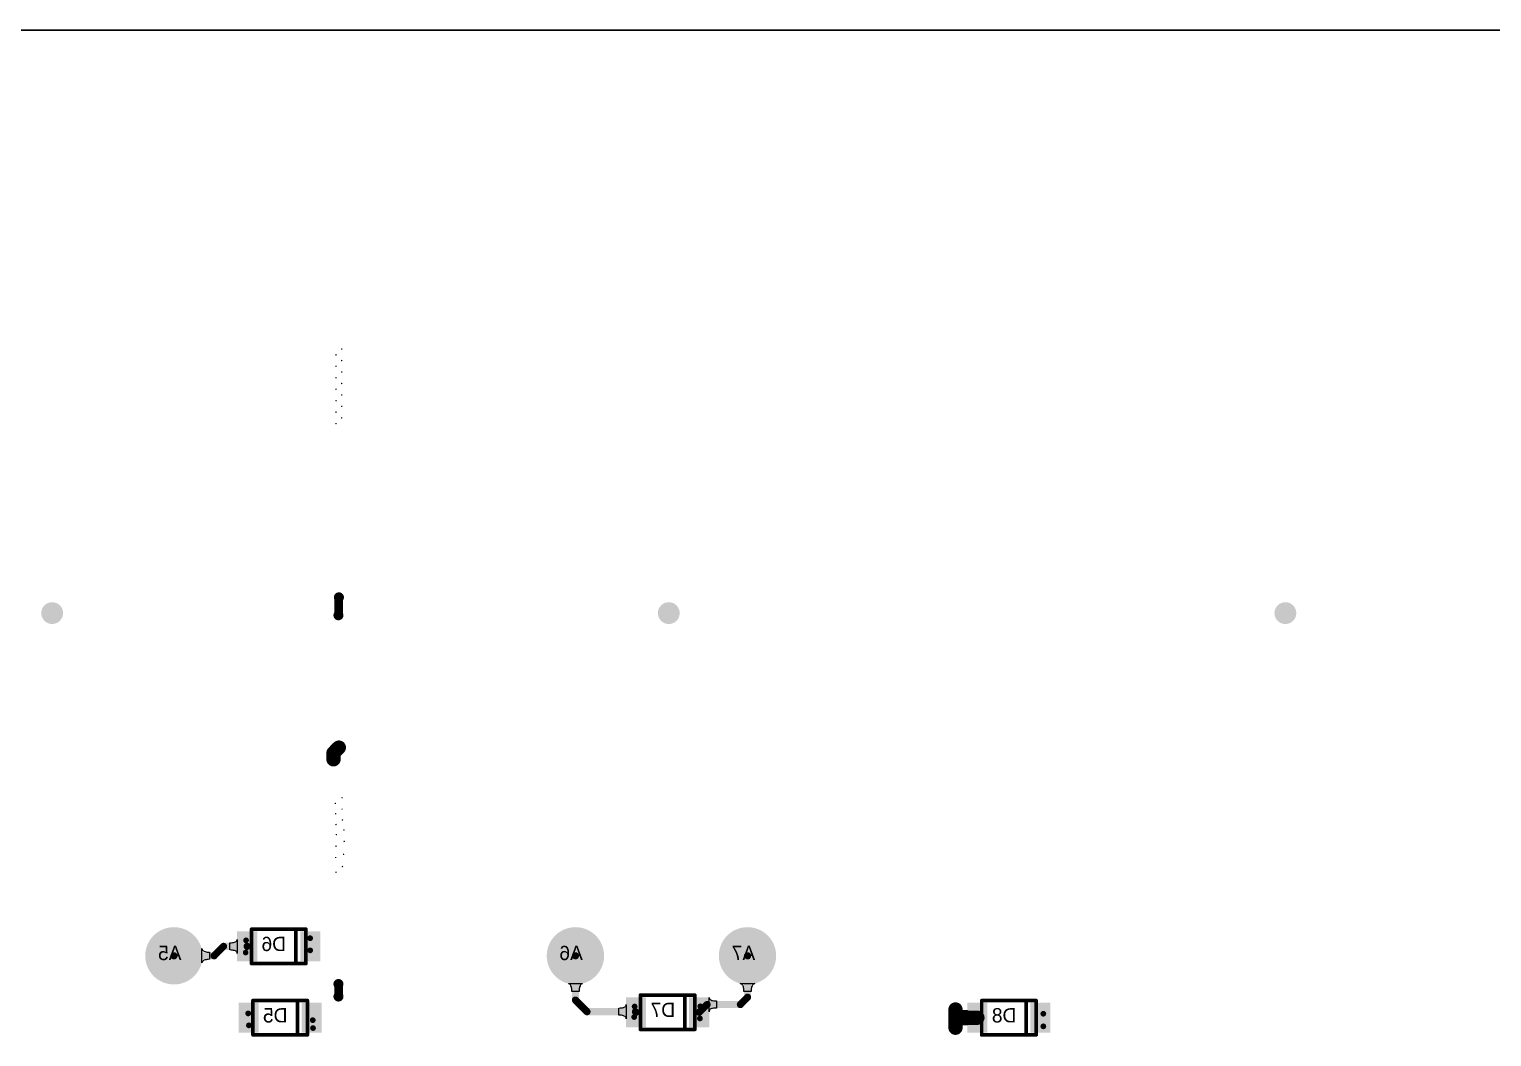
# Model space of a CAD drawing. Header units: millimetres. Extents: x 225 to 632, y 90 to 298.
# Drawn here: x 427.6 to 529.6, y 227.5 to 297.8 of the extents above; entities that cross this region are included whole.
import ezdxf

# ---------------------------------------------------------------- set-up
doc = ezdxf.new("R2010")
doc.units = ezdxf.units.MM
for name, color, linetype in [('BottomLayer', 5, 'Continuous'), ('BottomOverlay', 54, 'Continuous'), ('Mechanical4', 56, 'Continuous'), ('ViaHoleLayer', 16, 'Continuous')]:
    doc.layers.add(name, color=color, linetype=linetype)

# ---------------------------------------------------------------- blocks, each defined once
blk = doc.blocks.new('_____________4_______________B_12')
at = {"layer": 'BottomLayer', "const_width": 2}
blk.add_lwpolyline([(-1, 0, 1), (1, 0, 1)], format="xyb", close=True, dxfattribs=at)
blk = doc.blocks.new('_____________4_______________B_13')
at = {"layer": 'BottomLayer', "const_width": 2}
blk.add_lwpolyline([(-1, 0, 1), (1, 0, 1)], format="xyb", close=True, dxfattribs=at)
blk = doc.blocks.new('_____________4_______________B_14')
at = {"layer": 'BottomLayer', "const_width": 2}
blk.add_lwpolyline([(-1, 0, 1), (1, 0, 1)], format="xyb", close=True, dxfattribs=at)
blk = doc.blocks.new('TM___P2_F2_B_B_64')
at = {"layer": 'BottomLayer'}
for points in [[(-2.9, -1.05), (-1.5, -1.05), (-2.9, 1.05), (-1.5, 1.05)], [(1.5, -1.05), (2.9, -1.05), (1.5, 1.05), (2.9, 1.05)]]:
    blk.add_solid(points, dxfattribs=at)
at = {"layer": 'BottomOverlay', "const_width": 0.254}
for points in [[(-1.9, -1.2), (-1.9, 1.2)], [(-1.9, 1.2), (1.9, 1.2)], [(1.2, -1.2), (1.2, 1.2)], [(1.9, -1.2), (1.9, 1.2)], [(-1.9, -1.2), (1.9, -1.2)]]:
    blk.add_lwpolyline(points, dxfattribs=at)
at = {"layer": 'BottomOverlay', "const_width": 0.127}
for points in [[(-1.96, 1.2, 1), (-1.84, 1.2, 1)], [(-1.96, 1.2, 1), (-1.84, 1.2, 1)], [(1.14, 1.2, 1), (1.26, 1.2, 1)], [(1.84, 1.2, 1), (1.96, 1.2, 1)], [(1.84, 1.2, 1), (1.96, 1.2, 1)], [(-1.96, -1.2, 1), (-1.84, -1.2, 1)], [(-1.96, -1.2, 1), (-1.84, -1.2, 1)], [(1.14, -1.2, 1), (1.26, -1.2, 1)], [(1.84, -1.2, 1), (1.96, -1.2, 1)], [(1.84, -1.2, 1), (1.96, -1.2, 1)]]:
    blk.add_lwpolyline(points, format="xyb", close=True, dxfattribs=at)
blk = doc.blocks.new('TM___P2_F2_B_B_66')
at = {"layer": 'BottomLayer'}
for points in [[(-2.9, -1.05), (-1.5, -1.05), (-2.9, 1.05), (-1.5, 1.05)], [(1.5, -1.05), (2.9, -1.05), (1.5, 1.05), (2.9, 1.05)]]:
    blk.add_solid(points, dxfattribs=at)
at = {"layer": 'BottomOverlay', "const_width": 0.254}
for points in [[(-1.9, -1.2), (-1.9, 1.2)], [(-1.9, 1.2), (1.9, 1.2)], [(1.2, -1.2), (1.2, 1.2)], [(1.9, -1.2), (1.9, 1.2)], [(-1.9, -1.2), (1.9, -1.2)]]:
    blk.add_lwpolyline(points, dxfattribs=at)
at = {"layer": 'BottomOverlay', "const_width": 0.127}
for points in [[(-1.96, 1.2, 1), (-1.84, 1.2, 1)], [(-1.96, 1.2, 1), (-1.84, 1.2, 1)], [(1.14, 1.2, 1), (1.26, 1.2, 1)], [(1.84, 1.2, 1), (1.96, 1.2, 1)], [(1.84, 1.2, 1), (1.96, 1.2, 1)], [(-1.96, -1.2, 1), (-1.84, -1.2, 1)], [(-1.96, -1.2, 1), (-1.84, -1.2, 1)], [(1.14, -1.2, 1), (1.26, -1.2, 1)], [(1.84, -1.2, 1), (1.96, -1.2, 1)], [(1.84, -1.2, 1), (1.96, -1.2, 1)]]:
    blk.add_lwpolyline(points, format="xyb", close=True, dxfattribs=at)
blk = doc.blocks.new('TM___P2_F2_B_B_68')
at = {"layer": 'BottomLayer'}
for points in [[(-2.9, -1.05), (-1.5, -1.05), (-2.9, 1.05), (-1.5, 1.05)], [(1.5, -1.05), (2.9, -1.05), (1.5, 1.05), (2.9, 1.05)]]:
    blk.add_solid(points, dxfattribs=at)
at = {"layer": 'BottomOverlay', "const_width": 0.254}
for points in [[(-1.9, -1.2), (-1.9, 1.2)], [(-1.9, 1.2), (1.9, 1.2)], [(1.2, -1.2), (1.2, 1.2)], [(1.9, -1.2), (1.9, 1.2)], [(-1.9, -1.2), (1.9, -1.2)]]:
    blk.add_lwpolyline(points, dxfattribs=at)
at = {"layer": 'BottomOverlay', "const_width": 0.127}
for points in [[(-1.96, 1.2, 1), (-1.84, 1.2, 1)], [(-1.96, 1.2, 1), (-1.84, 1.2, 1)], [(1.14, 1.2, 1), (1.26, 1.2, 1)], [(1.84, 1.2, 1), (1.96, 1.2, 1)], [(1.84, 1.2, 1), (1.96, 1.2, 1)], [(-1.96, -1.2, 1), (-1.84, -1.2, 1)], [(-1.96, -1.2, 1), (-1.84, -1.2, 1)], [(1.14, -1.2, 1), (1.26, -1.2, 1)], [(1.84, -1.2, 1), (1.96, -1.2, 1)], [(1.84, -1.2, 1), (1.96, -1.2, 1)]]:
    blk.add_lwpolyline(points, format="xyb", close=True, dxfattribs=at)
blk = doc.blocks.new('TM___P2_F2_B_B_70')
at = {"layer": 'BottomLayer'}
for points in [[(-2.9, -1.05), (-1.5, -1.05), (-2.9, 1.05), (-1.5, 1.05)], [(1.5, -1.05), (2.9, -1.05), (1.5, 1.05), (2.9, 1.05)]]:
    blk.add_solid(points, dxfattribs=at)
at = {"layer": 'BottomOverlay', "const_width": 0.254}
for points in [[(-1.9, -1.2), (-1.9, 1.2)], [(-1.9, 1.2), (1.9, 1.2)], [(1.2, -1.2), (1.2, 1.2)], [(1.9, -1.2), (1.9, 1.2)], [(-1.9, -1.2), (1.9, -1.2)]]:
    blk.add_lwpolyline(points, dxfattribs=at)
at = {"layer": 'BottomOverlay', "const_width": 0.127}
for points in [[(-1.96, 1.2, 1), (-1.84, 1.2, 1)], [(-1.96, 1.2, 1), (-1.84, 1.2, 1)], [(1.14, 1.2, 1), (1.26, 1.2, 1)], [(1.84, 1.2, 1), (1.96, 1.2, 1)], [(1.84, 1.2, 1), (1.96, 1.2, 1)], [(-1.96, -1.2, 1), (-1.84, -1.2, 1)], [(-1.96, -1.2, 1), (-1.84, -1.2, 1)], [(1.14, -1.2, 1), (1.26, -1.2, 1)], [(1.84, -1.2, 1), (1.96, -1.2, 1)], [(1.84, -1.2, 1), (1.96, -1.2, 1)]]:
    blk.add_lwpolyline(points, format="xyb", close=True, dxfattribs=at)
blk = doc.blocks.new('CESI_B7023293_86')
at = {"layer": 'BottomLayer', "const_width": 0.762}
blk.add_lwpolyline([(39.62, 18.5, 1), (40.38, 18.5, 1)], format="xyb", close=True, dxfattribs=at)
blk = doc.blocks.new('CESI_B7023293_90')
at = {"layer": 'BottomLayer', "const_width": 0.762}
blk.add_lwpolyline([(39.62, 18.5, 1), (40.38, 18.5, 1)], format="xyb", close=True, dxfattribs=at)
blk = doc.blocks.new('CESI_B7023293_92')
at = {"layer": 'BottomLayer', "const_width": 0.762}
blk.add_lwpolyline([(39.62, 18.5, 1), (40.38, 18.5, 1)], format="xyb", close=True, dxfattribs=at)

msp = doc.modelspace()

# ---------------------------------------------------------------- linework, layer by layer
at = {"layer": 'BottomLayer'}
for p, q in [((439.61, 232.68), (439.61, 233.67)), ((439.61, 233.67), (439.63, 233.63)), ((439.63, 233.63), (439.65, 233.58)), ((439.65, 233.58), (439.69, 233.55)), ((441.58, 233.58), (441.58, 234.08)), ((441.58, 234.08), (441.67, 234.08)), ((441.67, 233.57), (441.58, 233.58)), ((441.67, 234.08), (441.76, 234.09)), ((441.76, 233.57), (441.67, 233.57)), ((441.76, 234.09), (441.83, 234.1)), ((441.83, 233.55), (441.76, 233.57)), ((441.83, 234.1), (441.9, 234.12)), ((441.9, 234.12), (441.96, 234.14)), ((441.96, 234.14), (442, 234.17)), ((442, 234.17), (442.04, 234.2)), ((442.04, 234.2), (442.06, 234.24)), ((442.06, 234.24), (442.08, 234.28)), ((442.08, 234.28), (442.08, 234.32)), ((442.08, 234.32), (442.08, 233.33)), ((439.63, 232.72), (439.61, 232.68)), ((439.65, 232.77), (439.63, 232.72)), ((439.69, 232.8), (439.65, 232.77)), ((439.69, 233.55), (439.73, 233.51)), ((439.73, 232.84), (439.69, 232.8)), ((439.73, 233.51), (439.78, 233.49)), ((439.78, 232.86), (439.73, 232.84)), ((439.78, 233.49), (439.84, 233.46)), ((439.84, 232.89), (439.78, 232.86)), ((439.84, 233.46), (439.91, 233.45)), ((439.91, 232.9), (439.84, 232.89)), ((439.91, 233.45), (439.98, 233.43)), ((439.98, 232.92), (439.91, 232.9)), ((439.98, 233.43), (440.07, 233.43)), ((440.07, 232.92), (439.98, 232.92)), ((440.07, 233.43), (440.16, 233.42)), ((440.16, 232.93), (440.07, 232.92)), ((440.16, 233.42), (440.16, 232.93)), ((441.9, 233.54), (441.83, 233.55)), ((441.96, 233.51), (441.9, 233.54)), ((442, 233.49), (441.96, 233.51)), ((442.04, 233.45), (442, 233.49)), ((442.06, 233.42), (442.04, 233.45)), ((442.08, 233.37), (442.06, 233.42)), ((442.08, 233.33), (442.08, 233.37)), ((465.22, 231.22), (465.18, 231.24)), ((465.18, 231.24), (466.17, 231.24)), ((465.27, 231.2), (465.22, 231.22)), ((465.3, 231.16), (465.27, 231.2)), ((465.34, 231.12), (465.3, 231.16)), ((465.36, 231.07), (465.34, 231.12)), ((465.39, 231.01), (465.36, 231.07)), ((465.4, 230.94), (465.39, 231.01)), ((465.42, 230.87), (465.4, 230.94)), ((465.42, 230.78), (465.42, 230.87)), ((465.43, 230.69), (465.42, 230.78)), ((465.92, 230.69), (465.43, 230.69)), ((465.93, 230.78), (465.92, 230.69)), ((465.95, 230.94), (465.93, 230.87)), ((465.93, 230.87), (465.93, 230.78)), ((465.96, 231.01), (465.95, 230.94)), ((465.99, 231.07), (465.96, 231.01)), ((466.01, 231.12), (465.99, 231.07)), ((466.05, 231.16), (466.01, 231.12)), ((466.08, 231.2), (466.05, 231.16)), ((466.13, 231.22), (466.08, 231.2)), ((466.17, 231.24), (466.13, 231.22)), ((477.22, 231.22), (477.17, 231.24)), ((477.17, 231.24), (478.17, 231.24)), ((477.26, 231.2), (477.22, 231.22)), ((477.3, 231.16), (477.26, 231.2)), ((477.33, 231.12), (477.3, 231.16)), ((477.36, 231.07), (477.33, 231.12)), ((477.38, 231.01), (477.36, 231.07)), ((477.4, 230.94), (477.38, 231.01)), ((477.41, 230.87), (477.4, 230.94)), ((477.42, 230.78), (477.41, 230.87)), ((477.42, 230.69), (477.42, 230.78)), ((477.92, 230.69), (477.42, 230.69)), ((477.93, 230.78), (477.92, 230.69)), ((477.95, 230.94), (477.93, 230.87)), ((477.93, 230.87), (477.93, 230.78)), ((477.96, 231.01), (477.95, 230.94)), ((477.99, 231.07), (477.96, 231.01)), ((478.01, 231.12), (477.99, 231.07)), ((478.05, 231.16), (478.01, 231.12)), ((478.08, 231.2), (478.05, 231.16)), ((478.13, 231.22), (478.08, 231.2)), ((478.17, 231.24), (478.13, 231.22)), ((468.7, 229.52), (468.8, 229.53)), ((468.7, 229.03), (468.7, 229.52)), ((468.8, 229.53), (468.88, 229.53)), ((468.88, 229.53), (468.96, 229.55)), ((468.96, 229.55), (469.03, 229.56)), ((469.03, 229.56), (469.08, 229.59)), ((469.08, 229.59), (469.13, 229.61)), ((469.13, 229.61), (469.16, 229.65)), ((469.16, 229.65), (469.19, 229.68)), ((469.19, 229.68), (469.2, 229.73)), ((469.2, 229.73), (469.21, 229.77)), ((469.21, 229.77), (469.21, 228.78)), ((474.99, 229.27), (475, 230.27)), ((475, 230.27), (475, 230.23)), ((475, 230.23), (475.02, 230.18)), ((475.02, 230.18), (475.04, 230.15)), ((475.04, 230.15), (475.08, 230.11)), ((475.08, 230.11), (475.12, 230.09)), ((475.12, 230.09), (475.18, 230.06)), ((475.18, 229.49), (475.12, 229.46)), ((475.18, 230.06), (475.24, 230.05)), ((475.24, 229.5), (475.18, 229.49)), ((475.24, 230.05), (475.32, 230.03)), ((475.32, 229.52), (475.24, 229.5)), ((475.32, 230.03), (475.4, 230.03)), ((475.4, 229.52), (475.32, 229.52)), ((475.4, 230.03), (475.5, 230.03)), ((475.5, 229.52), (475.4, 229.52)), ((475.5, 230.03), (475.5, 229.52)), ((468.8, 229.02), (468.7, 229.03)), ((468.88, 229.02), (468.8, 229.02)), ((468.96, 229), (468.88, 229.02)), ((469.03, 228.99), (468.96, 229)), ((469.08, 228.96), (469.03, 228.99)), ((469.13, 228.94), (469.08, 228.96)), ((469.16, 228.9), (469.13, 228.94)), ((469.19, 228.87), (469.16, 228.9)), ((469.2, 228.82), (469.19, 228.87)), ((469.21, 228.78), (469.2, 228.82)), ((475, 229.32), (474.99, 229.27)), ((475.01, 229.37), (475, 229.32)), ((475.04, 229.4), (475.01, 229.37)), ((475.07, 229.44), (475.04, 229.4)), ((475.12, 229.46), (475.07, 229.44)), ((492.5, 228.35), (492.5, 229.35)), ((492.5, 229.35), (493.01, 229.35)), ((493.01, 229.35), (493.01, 228.35)), ((492.99, 228.35), (492.5, 228.35)), ((493, 228.35), (492.99, 228.35)), ((493.01, 228.35), (493, 228.35))]:
    msp.add_line(p, q, dxfattribs=at)
for points, const_width in [([(449, 258.18, 1), (449.35, 258.18, 1)], 0.35), ([(449.02, 258.18, 1), (449.32, 258.18, 1)], 0.3), ([(448.97, 256.93, 1), (449.32, 256.93, 1)], 0.35), ([(449, 256.93, 1), (449.3, 256.93, 1)], 0.3), ([(448.93, 247.7, 1), (449.42, 247.7, 1)], 0.5), ([(449, 247.7, 1), (449.35, 247.7, 1)], 0.35), ([(448.55, 247.32, 1), (449.05, 247.32, 1)], 0.5), ([(448.55, 247.32, 1), (449.05, 247.32, 1)], 0.5), ([(448.55, 246.88, 1), (449.05, 246.88, 1)], 0.5), ([(448.6, 246.88, 1), (449, 246.88, 1)], 0.4), ([(447.07, 234.4, 1), (447.27, 234.4, 1)], 0.2), ([(441, 233.83, 1), (441.25, 233.83, 1)], 0.25), ([(441, 233.83, 1), (441.25, 233.83, 1)], 0.25), ([(442.58, 233.4, 1), (442.77, 233.4, 1)], 0.2), ([(442.6, 234.25, 1), (442.8, 234.25, 1)], 0.2), ([(442.65, 233.83, 1), (442.9, 233.83, 1)], 0.25), ([(447.07, 233.55, 1), (447.27, 233.55, 1)], 0.2), ([(437.55, 233.17, 1), (437.8, 233.17, 1)], 0.25), ([(440.35, 233.17, 1), (440.6, 233.17, 1)], 0.25), ([(440.35, 233.17, 1), (440.6, 233.17, 1)], 0.25), ([(465.55, 233.17, 1), (465.8, 233.17, 1)], 0.25), ([(477.55, 233.17, 1), (477.8, 233.17, 1)], 0.25), ([(448.97, 231.2, 1), (449.32, 231.2, 1)], 0.35), ([(448.97, 230.33, 1), (449.32, 230.33, 1)], 0.35), ([(449, 231.2, 1), (449.3, 231.2, 1)], 0.3), ([(449, 230.33, 1), (449.3, 230.33, 1)], 0.3), ([(477.55, 230.28, 1), (477.8, 230.28, 1)], 0.25), ([(477.55, 230.28, 1), (477.8, 230.28, 1)], 0.25), ([(465.55, 230.08, 1), (465.8, 230.08, 1)], 0.25), ([(465.55, 230.08, 1), (465.8, 230.08, 1)], 0.25), ([(466.35, 229.27, 1), (466.6, 229.27, 1)], 0.25), ([(466.35, 229.27, 1), (466.6, 229.27, 1)], 0.25), ([(469.7, 229.63, 1), (469.9, 229.63, 1)], 0.2), ([(469.73, 229.27, 1), (469.97, 229.27, 1)], 0.25), ([(469.73, 229.27, 1), (469.97, 229.27, 1)], 0.25), ([(474.28, 229.65, 1), (474.47, 229.65, 1)], 0.2), ([(474.73, 229.77, 1), (474.98, 229.77, 1)], 0.25), ([(474.73, 229.77, 1), (474.98, 229.77, 1)], 0.25), ([(477.05, 229.77, 1), (477.3, 229.77, 1)], 0.25), ([(477.05, 229.77, 1), (477.3, 229.77, 1)], 0.25), ([(491.93, 229.43, 1), (492.42, 229.43, 1)], 0.5), ([(491.93, 229.18, 1), (492.42, 229.18, 1)], 0.5), ([(491.93, 229.18, 1), (492.42, 229.18, 1)], 0.5), ([(491.93, 229.18, 1), (492.42, 229.18, 1)], 0.5), ([(492, 229.43, 1), (492.35, 229.43, 1)], 0.35), ([(442.75, 229.15, 1), (442.95, 229.15, 1)], 0.2), ([(442.8, 228.32, 1), (443, 228.32, 1)], 0.2), ([(447.25, 228.68, 1), (447.45, 228.68, 1)], 0.2), ([(469.67, 228.9, 1), (469.87, 228.9, 1)], 0.2), ([(469.78, 229.23, 1), (470.02, 229.23, 1)], 0.25), ([(474.18, 229.23, 1), (474.42, 229.23, 1)], 0.25), ([(474.25, 228.8, 1), (474.45, 228.8, 1)], 0.2), ([(491.93, 228.15, 1), (492.42, 228.15, 1)], 0.5), ([(492, 228.15, 1), (492.35, 228.15, 1)], 0.35), ([(492.25, 228.85, 1), (492.75, 228.85, 1)], 0.5), ([(492.25, 228.85, 1), (492.75, 228.85, 1)], 0.5), ([(493.45, 228.85, 1), (493.95, 228.85, 1)], 0.5), ([(498.2, 229.13, 1), (498.4, 229.13, 1)], 0.2), ([(447.27, 228.13, 1), (447.47, 228.13, 1)], 0.2), ([(498.2, 228.25, 1), (498.4, 228.25, 1)], 0.2)]:
    msp.add_lwpolyline(points, format="xyb", close=True, dxfattribs=dict(at, const_width=const_width))
for points, const_width in [([(449.15, 256.93), (449.17, 258.18)], 0.6), ([(448.8, 247.32), (449.17, 247.7)], 1), ([(448.8, 246.88), (448.8, 247.32)], 1), ([(440.47, 233.17), (441.13, 233.83)], 0.5), ([(441.13, 233.83), (442.77, 233.83)], 0.5), ([(437.67, 233.17), (440.47, 233.17)], 0.5), ([(465.67, 230.08), (465.67, 233.17)], 0.5), ([(477.67, 230.28), (477.67, 233.17)], 0.5), ([(449.15, 230.33), (449.15, 231.2)], 0.6), ([(477.17, 229.77), (477.67, 230.28)], 0.5), ([(465.67, 230.08), (466.48, 229.27)], 0.5), ([(466.48, 229.27), (469.85, 229.27)], 0.5), ([(469.85, 229.27), (469.9, 229.23)], 0.5), ([(474.3, 229.23), (474.85, 229.77)], 0.5), ([(474.85, 229.77), (477.17, 229.77)], 0.5), ([(492.17, 229.18), (492.17, 229.43)], 1), ([(492.17, 228.15), (492.17, 229.18)], 1), ([(492.17, 229.18), (492.5, 228.85)], 1), ([(492.5, 228.85), (493.7, 228.85)], 1)]:
    msp.add_lwpolyline(points, dxfattribs=dict(at, const_width=const_width))
at = {"layer": 'Mechanical4', "const_width": 0.12}
msp.add_lwpolyline([(288.95, 297.75), (585.95, 297.75)], dxfattribs=at)
at = {"layer": 'ViaHoleLayer'}
for points, const_width in [([(449.35, 275.5, 1), (449.4, 275.5, 1)], 0.05), ([(448.95, 275.1, 1), (449, 275.1, 1)], 0.05), ([(449.35, 274.7, 1), (449.4, 274.7, 1)], 0.05), ([(448.95, 274.3, 1), (449, 274.3, 1)], 0.05), ([(448.95, 273.5, 1), (449, 273.5, 1)], 0.05), ([(449.35, 273.9, 1), (449.4, 273.9, 1)], 0.05), ([(448.95, 272.7, 1), (449, 272.7, 1)], 0.05), ([(449.35, 273.1, 1), (449.4, 273.1, 1)], 0.05), ([(449.35, 272.3, 1), (449.4, 272.3, 1)], 0.05), ([(448.95, 271.9, 1), (449, 271.9, 1)], 0.05), ([(449.35, 271.5, 1), (449.4, 271.5, 1)], 0.05), ([(448.95, 271.1, 1), (449, 271.1, 1)], 0.05), ([(448.95, 270.3, 1), (449, 270.3, 1)], 0.05), ([(449.35, 270.7, 1), (449.4, 270.7, 1)], 0.05), ([(449.1, 258.18, 1), (449.25, 258.18, 1)], 0.15), ([(449.07, 256.93, 1), (449.22, 256.93, 1)], 0.15), ([(449.1, 247.7, 1), (449.25, 247.7, 1)], 0.15), ([(448.73, 246.88, 1), (448.87, 246.88, 1)], 0.15), ([(448.9, 243.8, 1), (448.95, 243.8, 1)], 0.05), ([(449.38, 244.2, 1), (449.42, 244.2, 1)], 0.05), ([(448.93, 243.08, 1), (448.97, 243.08, 1)], 0.05), ([(449.38, 243.4, 1), (449.42, 243.4, 1)], 0.05), ([(448.95, 242.33, 1), (449, 242.33, 1)], 0.05), ([(449.4, 242.65, 1), (449.45, 242.65, 1)], 0.05), ([(449.5, 241.95, 1), (449.55, 241.95, 1)], 0.05), ([(448.95, 240.82, 1), (449, 240.82, 1)], 0.05), ([(448.97, 241.63, 1), (449.02, 241.63, 1)], 0.05), ([(449.52, 241.15, 1), (449.57, 241.15, 1)], 0.05), ([(448.93, 240.03, 1), (448.97, 240.03, 1)], 0.05), ([(449.48, 240.25, 1), (449.52, 240.25, 1)], 0.05), ([(448.95, 239, 1), (449, 239, 1)], 0.05), ([(449.4, 239.4, 1), (449.45, 239.4, 1)], 0.05), ([(442.67, 234.25, 1), (442.72, 234.25, 1)], 0.05), ([(447.15, 234.4, 1), (447.2, 234.4, 1)], 0.05), ([(447.15, 233.55, 1), (447.2, 233.55, 1)], 0.05), ([(442.65, 233.4, 1), (442.7, 233.4, 1)], 0.05), ([(449.07, 231.2, 1), (449.22, 231.2, 1)], 0.15), ([(449.07, 230.33, 1), (449.22, 230.33, 1)], 0.15), ([(469.78, 229.63, 1), (469.82, 229.63, 1)], 0.05), ([(474.35, 229.65, 1), (474.4, 229.65, 1)], 0.05), ([(492.1, 229.43, 1), (492.25, 229.43, 1)], 0.15), ([(442.82, 229.15, 1), (442.87, 229.15, 1)], 0.05), ([(447.33, 228.68, 1), (447.37, 228.68, 1)], 0.05), ([(469.75, 228.9, 1), (469.8, 228.9, 1)], 0.05), ([(474.33, 228.8, 1), (474.37, 228.8, 1)], 0.05), ([(498.28, 229.13, 1), (498.32, 229.13, 1)], 0.05), ([(442.87, 228.32, 1), (442.92, 228.32, 1)], 0.05), ([(447.35, 228.13, 1), (447.4, 228.13, 1)], 0.05), ([(492.1, 228.15, 1), (492.25, 228.15, 1)], 0.15), ([(498.28, 228.25, 1), (498.32, 228.25, 1)], 0.05)]:
    msp.add_lwpolyline(points, format="xyb", close=True, dxfattribs=dict(at, const_width=const_width))

# ---------------------------------------------------------------- block references
for name, p, rotation in [('CESI_B7023293_86', (447.68, 217.08), 90), ('CESI_B7023293_90', (490.68, 217.08), 90), ('CESI_B7023293_92', (533.68, 217.08), 90), ('_____________4_______________B_14', (437.67, 233.17), 180), ('TM___P2_F2_B_B_66', (444.98, 233.83), 360), ('_____________4_______________B_13', (465.67, 233.17), 180), ('_____________4_______________B_12', (477.67, 233.17), 180), ('TM___P2_F2_B_B_68', (472.1, 229.23), 360), ('TM___P2_F2_B_B_64', (445.08, 228.85), 360), ('TM___P2_F2_B_B_70', (495.9, 228.85), 360)]:
    msp.add_blockref(name, p, dxfattribs=dict(rotation=rotation))

# ---------------------------------------------------------------- texts
at = {"layer": 'BottomOverlay', "text_generation_flag": 2}
for s, p in [('A5', (438.2, 232.87)), ('D6', (445.49, 233.5)), ('A6', (466.19, 232.87)), ('A7', (478.21, 232.87)), ('D5', (445.59, 228.52)), ('D7', (472.62, 228.9)), ('D8', (496.42, 228.52))]:
    msp.add_text(s, height=1, dxfattribs=at).set_placement(p)

doc.saveas('drawing.dxf')
